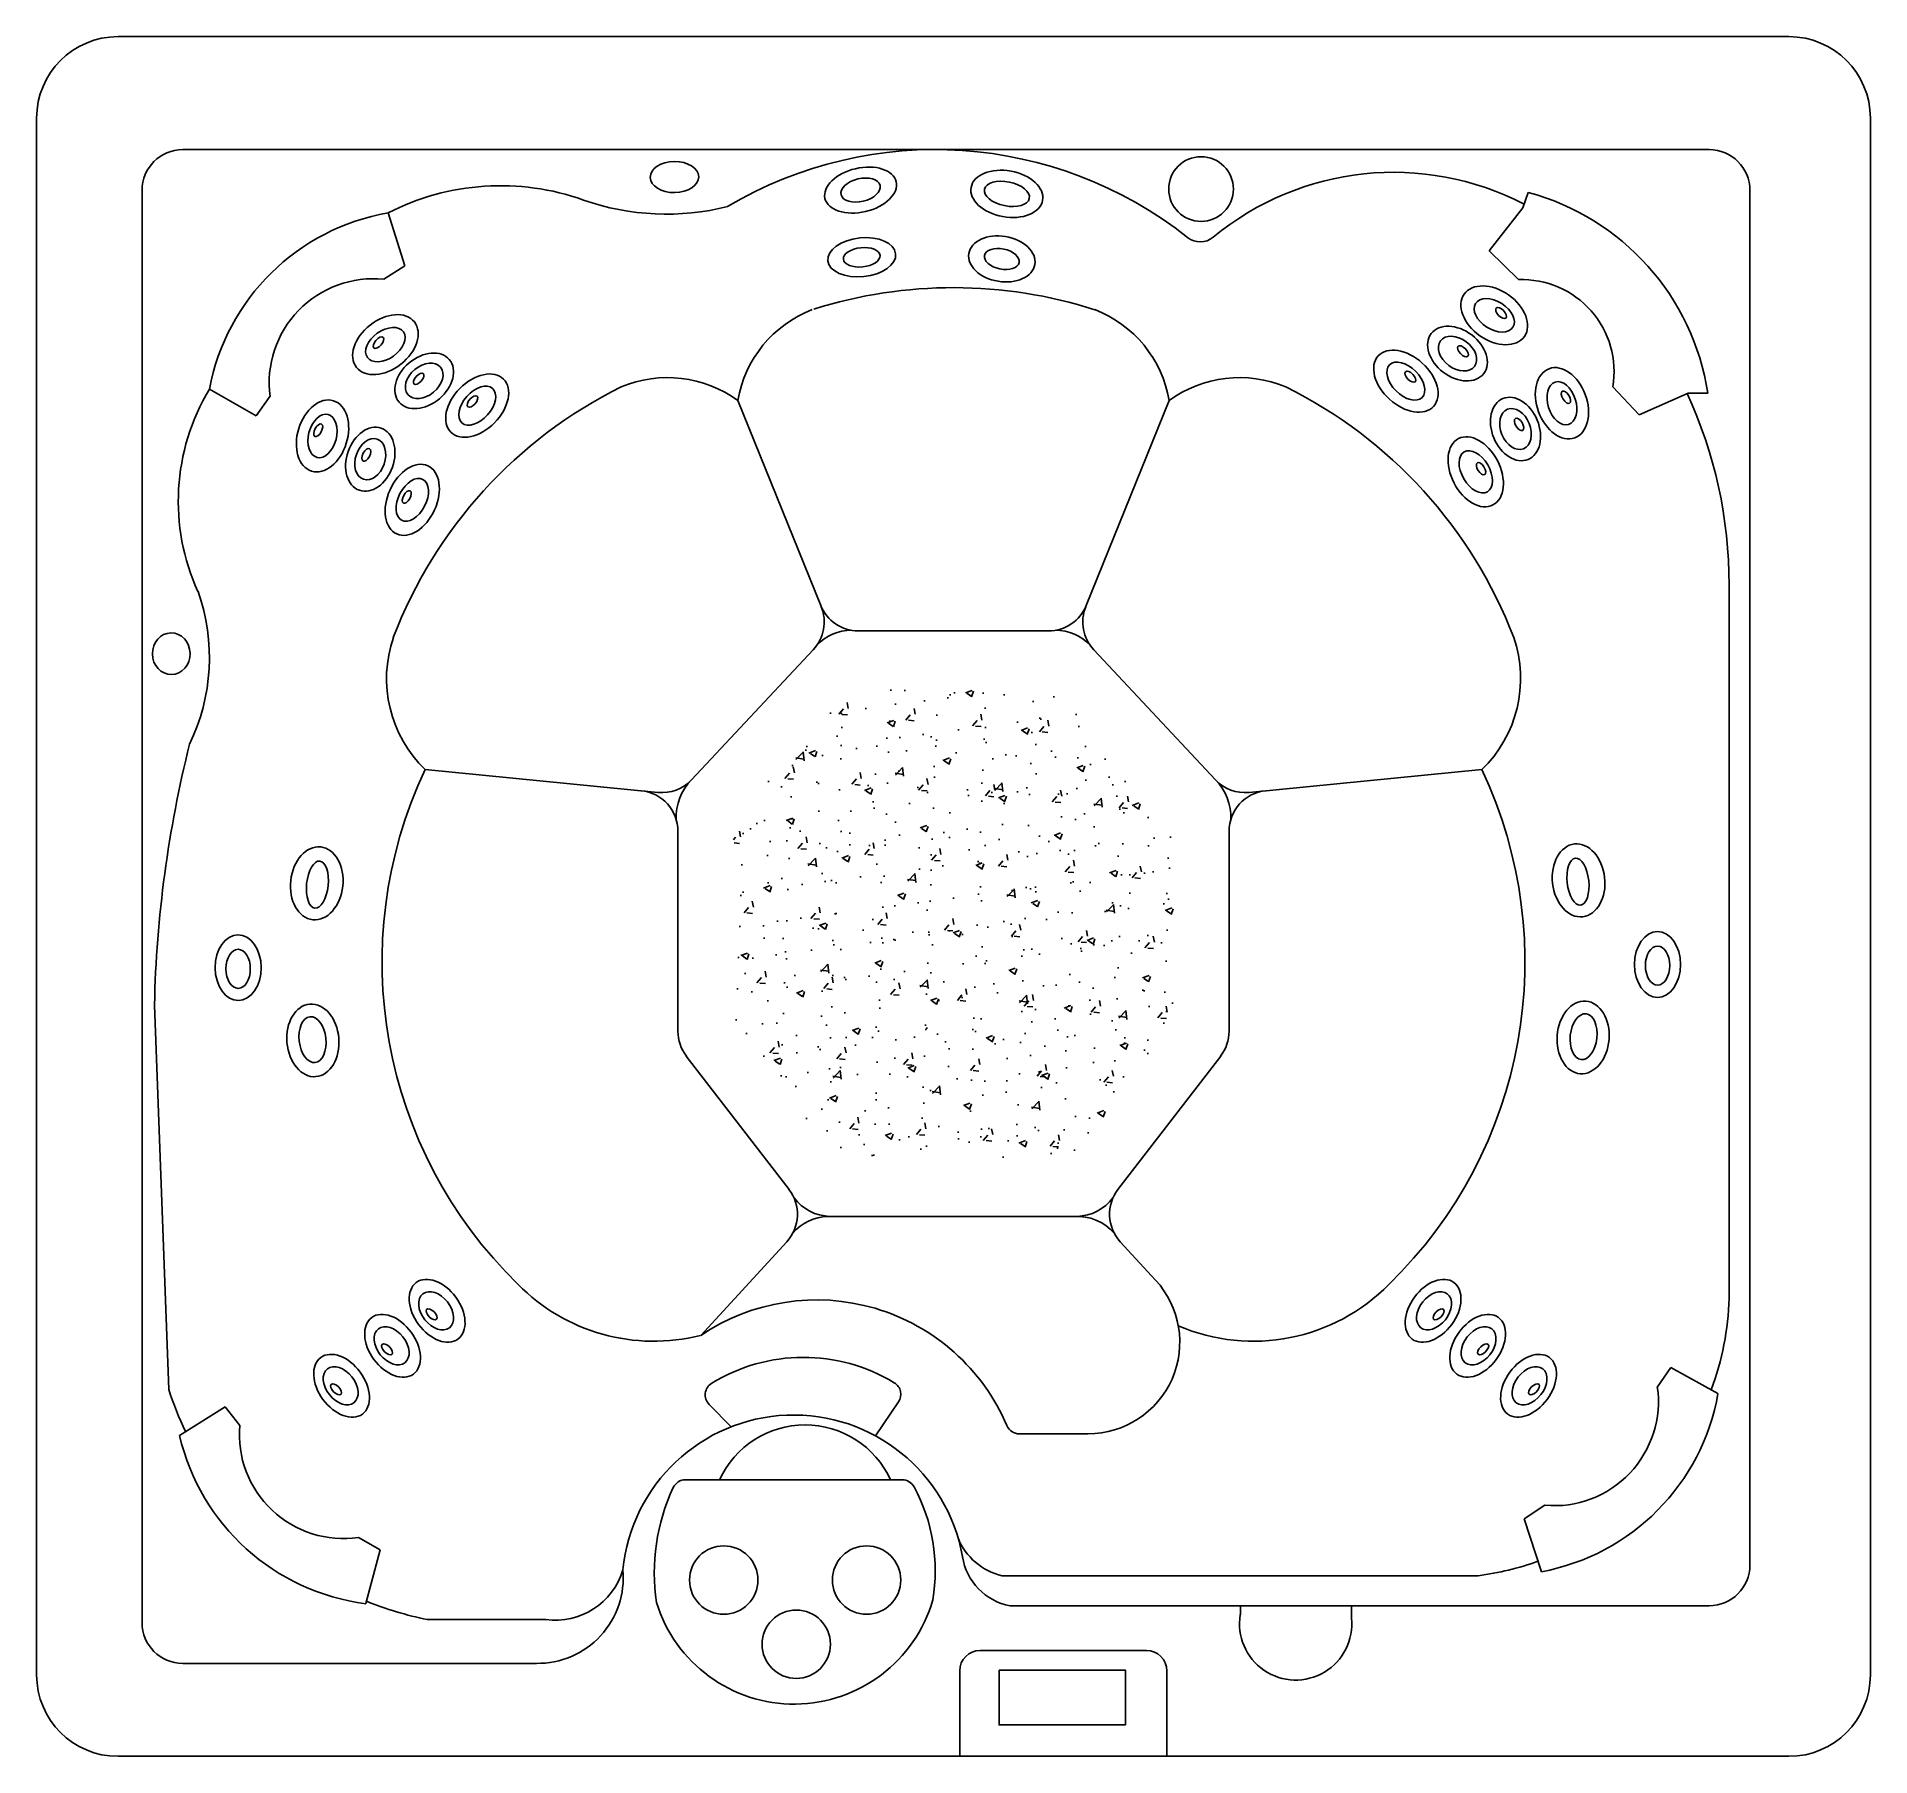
# Model space of a CAD drawing. Header units: metres. Extents: x -0.09 to 1.91, y 0 to 1.88.
import ezdxf

# ---------------------------------------------------------------- set-up
doc = ezdxf.new("R2010")
doc.units = ezdxf.units.M
for name, color, linetype in [('Accesories', 8, 'Continuous'), ('External', 7, 'Continuous'), ('Floor', 8, 'Continuous'), ('Inner 1', 5, 'Continuous'), ('Inner 2', 150, 'Continuous'), ('Inner 3', 140, 'Continuous')]:
    doc.layers.add(name, color=color, linetype=linetype)

msp = doc.modelspace()

# ---------------------------------------------------------------- hatches: boundary and pattern name
at = {"layer": 'Floor'}
h = msp.add_hatch(dxfattribs=at)
h.set_pattern_fill('AR-CONC', color=256, scale=0.0004, style=0)
h.set_pattern_definition([(50, (1032.46191, -36.26508), (0.0728738676, -0.0063756342), [0.00762, -0.08382]), (355, (1032.46191, -36.26508), (-0.0140971304, 0.076422657), [0.006096, -0.067056]), (100.451, (1032.46798, -36.26561), (0.0587770007, 0.070046675), [0.006476, -0.071236]), (46.1842, (1032.46191, -36.24476), (0.108431616, -0.016816931), [0.01143, -0.12573]), (96.6356, (1032.47095, -36.24616), (0.094961694, 0.098970222), [0.009714, -0.106854]), (351.184, (1032.46191, -36.24476), (0.094961842, 0.098970047), [0.009144, -0.100584]), (21, (1032.47207, -36.24984), (0.060645952, -0.0409062074), [0.00762, -0.08382]), (326, (1032.47207, -36.24984), (0.0247208113, 0.0736751864), [0.006096, -0.067056]), (71.4514, (1032.477124, -36.25325), (0.0853665963, 0.032769143), [0.006476, -0.071236]), (37.5, (1032.46191, -36.26508), (0.0012354413, 0.03382201555), [0, -0.0662432, 0, -0.068072, 0, -0.06731]), (7.5, (1032.46191, -36.26508), (0.026727865, 0.0400722299), [0, -0.0388112, 0, -0.0647192, 0, -0.025654]), (327.5, (1032.439254, -36.26508), (0.0542362381, -0.0022914976), [0, -0.0254, 0, -0.079248, 0, -0.105156]), (317.5, (1032.429094, -36.26508), (0.0592516726, 0.0101705964), [0, -0.03302, 0, -0.0526288, 0, -0.074676])])
h.paths.add_polyline_path([(1.151, 1.0056, 0.190327), (1.1376, 1.0397), (1.0333, 1.1511, 0.207526), (0.9968, 1.167), (0.8256, 1.167, 0.207526), (0.7891, 1.1511), (0.6849, 1.0397, 0.190327), (0.6714, 1.0056), (0.6714, 0.8136, 0.165466), (0.6817, 0.7831), (0.7695, 0.6691, 0.232792), (0.8091, 0.6496), (1.0133, 0.6496, 0.232792), (1.0529, 0.6691), (1.1407, 0.7831, 0.165466), (1.151, 0.8136)])

# ---------------------------------------------------------------- linework, layer by layer
at = {"layer": 'Accesories'}
for p, q in [((0.619, 0.3017), (0.8552, 0.3017)), ((1.2241, 0.1545), (1.2241, 0.1642)), ((1.3452, 0.1508), (1.3452, 0.1642)), ((1.1217, 0.1155), (0.9402, 0.1155)), ((0.9181, 0.0933), (0.9181, 0)), ((1.1439, 0), (1.1439, 0.0933))]:
    msp.add_line(p, q, dxfattribs=at)
msp.add_lwpolyline([(0.961, 0.0941), (1.0987, 0.0941), (1.0987, 0.0343), (0.961, 0.0343)], close=True, dxfattribs=at)
for centre, radius in [((1.1812, 1.7096), 0.0353), ((0.6606, 0.1923), 0.0373), ((0.8164, 0.1923), 0.0373), ((0.7397, 0.1223), 0.0373)]:
    msp.add_circle(centre, radius, dxfattribs=at)
for centre, radius, start, end in [((0.7493, 0.2592), 0.1024, 24.5552, 155.4448), ((0.619, 0.2869), 0.0148, 90, 154.9631), ((0.8552, 0.2869), 0.0148, 28.1729, 90), ((0.8056, 0.1998), 0.2208, 154.9631, 188.3315), ((0.6973, 0.2023), 0.194, 350.6002, 28.1729), ((0.7375, 0.2143), 0.1573, 197.1894, 343.9014), ((1.2844, 0.1444), 0.0612, 170.4651, 5.9937), ((0.9402, 0.0933), 0.0222, 90, 180), ((1.1217, 0.0933), 0.0222, 0, 90)]:
    msp.add_arc(centre, radius, start, end, dxfattribs=at)
for centre, major_axis, ratio in [((0.6069, 1.7227), (0.0264, 0.0003), 0.642405), ((0.8099, 1.7085), (0.0389, 0.0091), 0.600565), ((0.8099, 1.7085), (0.0213, 0.0051), 0.570221), ((0.9694, 1.7044), (0.039, -0.0071), 0.636518), ((0.9694, 1.7044), (0.0245, -0.005), 0.525994), ((0.9639, 1.6334), (0.036, -0.006), 0.678526), ((0.8111, 1.6352), (0.037, 0.0038), 0.569599), ((0.8111, 1.6352), (-0.02, -0.002), 0.521549), ((0.9639, 1.6334), (-0.0189, 0.0039), 0.572429), ((1.501, 1.5719), (0.0329, -0.0231), 0.676104), ((1.501, 1.5719), (0.0204, -0.0129), 0.630036), ((1.5085, 1.5744), (-0.00529, 0.00551), 0.491419), ((1.4609, 1.5301), (0.0286, -0.0218), 0.712678), ((1.4609, 1.5301), (0.0186, -0.0139), 0.692424), ((1.4046, 1.5001), (-0.0302, 0.0275), 0.652539), ((1.4046, 1.5001), (0.0177, -0.0178), 0.601262), ((1.4668, 1.5327), (-0.00529, 0.00551), 0.491419), ((1.4095, 1.5049), (-0.00529, 0.00551), 0.491419), ((0.223, 1.4403), (0.0119, 0.0384), 0.676104), ((0.223, 1.4403), (0.006, 0.0234), 0.630036), ((0.2183, 1.4466), (-0.00362, -0.00672), 0.491419), ((0.2751, 1.4149), (0.0119, 0.0339), 0.712678), ((0.2751, 1.4149), (0.0075, 0.0219), 0.692424), ((0.2708, 1.4197), (-0.00362, -0.00672), 0.491419), ((0.3209, 1.3706), (-0.0169, -0.0372), 0.652539), ((0.3209, 1.3706), (0.0116, 0.0223), 0.601262), ((0.3149, 1.3737), (-0.00362, -0.00672), 0.491419), ((0.058, 1.2028), (-0.0003, 0.0227), 0.904755), ((1.593, 0.9555), (0.0045, -0.0397), 0.715425), ((1.5923, 0.9541), (0.0028, -0.0257), 0.455749), ((1.6791, 0.8638), (0, 0.0359), 0.699654), ((1.6791, 0.8626), (0, 0.0213), 0.622904), ((1.5979, 0.7842), (0.0031, 0.0396), 0.713782), ((1.5984, 0.785), (0.0027, 0.025), 0.579937), ((1.4343, 0.486), (-0.0227, -0.0309), 0.656176), ((1.4353, 0.486), (0.0145, 0.0185), 0.667879), ((0.342, 0.4822), (0.00542, -0.00538), 0.491419), ((1.4829, 0.4478), (-0.0227, -0.0309), 0.656176), ((1.4839, 0.4478), (0.0145, 0.0185), 0.667879), ((0.2934, 0.444), (0.00542, -0.00538), 0.491419), ((1.5384, 0.4042), (-0.0227, -0.0309), 0.656176), ((1.5395, 0.4042), (0.0145, 0.0185), 0.667879), ((0.2378, 0.4004), (0.00542, -0.00538), 0.491419)]:
    msp.add_ellipse(centre, major_axis=major_axis, ratio=ratio, dxfattribs=at)
at = {"layer": 'Accesories', "extrusion": (0, 0, -1)}
for centre, major_axis, ratio in [((0.2916, 1.5399), (-0.0316, -0.0248), 0.676104), ((0.2916, 1.5399), (-0.0197, -0.014), 0.630036), ((0.2841, 1.5421), (0.00499, 0.00578), 0.491419), ((0.3339, 1.5004), (-0.0274, -0.0232), 0.712678), ((0.3339, 1.5004), (-0.0178, -0.0149), 0.692424), ((0.3279, 1.5026), (0.00499, 0.00578), 0.491419), ((0.3917, 1.4734), (0.0287, 0.029), 0.652539), ((1.5748, 1.476), (-0.0139, 0.0377), 0.676104), ((1.5748, 1.476), (-0.0073, 0.0231), 0.630036), ((0.3917, 1.4734), (-0.0167, -0.0188), 0.601262), ((0.3866, 1.4779), (0.00499, 0.00578), 0.491419), ((1.5242, 1.4479), (-0.0137, 0.0332), 0.712678), ((1.5792, 1.4825), (0.00397, -0.00652), 0.491419), ((1.5242, 1.4479), (-0.0087, 0.0215), 0.692424), ((1.5281, 1.4529), (0.00397, -0.00652), 0.491419), ((1.4808, 1.4012), (0.0188, -0.0362), 0.652539), ((1.4808, 1.4012), (-0.0127, 0.0217), 0.601262), ((1.4866, 1.4046), (0.00397, -0.00652), 0.491419), ((0.2167, 0.9523), (-0.0043, -0.0397), 0.715425), ((0.2174, 0.9509), (-0.0027, -0.0257), 0.455749), ((0.131, 0.8603), (-0.0002, 0.0359), 0.699654), ((0.131, 0.859), (-0.0001, 0.0213), 0.622904), ((0.2125, 0.781), (-0.0033, 0.0396), 0.713782), ((0.2121, 0.7818), (-0.0028, 0.025), 0.579937), ((0.348, 0.486), (0.0227, -0.0309), 0.656176), ((0.3469, 0.486), (-0.0145, 0.0185), 0.667879), ((0.2994, 0.4478), (0.0227, -0.0309), 0.656176), ((1.4403, 0.4822), (-0.00542, -0.00538), 0.491419), ((0.2984, 0.4478), (-0.0145, 0.0185), 0.667879), ((0.2438, 0.4042), (0.0227, -0.0309), 0.656176), ((1.4889, 0.444), (-0.00542, -0.00538), 0.491419), ((0.2428, 0.4042), (-0.0145, 0.0185), 0.667879), ((1.5444, 0.4004), (-0.00542, -0.00538), 0.491419)]:
    msp.add_ellipse(centre, major_axis=major_axis, ratio=ratio, dxfattribs=at)
at = {"layer": 'External'}
for p, q in [((0, 1.8759), (1.8224, 1.8759)), ((-0.0888, 0.0888), (-0.0888, 1.7871)), ((1.9112, 1.7871), (1.9112, 0.0888)), ((1.8224, 0), (0, 0))]:
    msp.add_line(p, q, dxfattribs=at)
for centre, start, end in [((0, 1.7871), 90, 180), ((1.8224, 1.7871), 0, 90), ((0, 0.0888), 180, 270), ((1.8224, 0.0888), 270, 0)]:
    msp.add_arc(centre, 0.0888, start, end, dxfattribs=at)
at = {"layer": 'Inner 1'}
for p, q in [((0.0706, 1.7527), (1.7354, 1.7527)), ((0.0262, 0.1457), (0.0262, 1.7083)), ((1.7798, 1.7083), (1.7798, 0.2086)), ((0.6447, 0.3839), (0.6687, 0.3594)), ((0.8512, 0.3866), (0.8262, 0.3495)), ((1.7354, 0.1642), (0.9731, 0.1642)), ((0.4562, 0.1014), (0.0706, 0.1014))]:
    msp.add_line(p, q, dxfattribs=at)
for centre, radius, start, end in [((0.0706, 1.7083), 0.0444, 90, 180), ((1.7354, 1.7083), 0.0444, 0, 90), ((1.2572, 1.2777), 0.5, 0, 24.7178), ((0.7476, 0.244), 0.1912, 58.8208, 121.5804), ((0.6552, 0.3943), 0.0148, 121.5804, 224.4492), ((0.839, 0.3949), 0.0148, 325.9829, 58.8208), ((0.7368, 0.1852), 0.1871, 10.0448, 174.3936), ((0.4577, 0.1947), 0.0933, 269.1093, 5.385), ((0.9853, 0.2282), 0.0652, 189.1807, 259.1847), ((1.7354, 0.2086), 0.0444, 270, 0), ((0.0706, 0.1457), 0.0444, 180, 270)]:
    msp.add_arc(centre, radius, start, end, dxfattribs=at)
at = {"layer": 'Inner 2'}
for p, q in [((1.5379, 1.7059), (1.5323, 1.689)), ((0.3127, 1.6257), (0.2945, 1.6836)), ((1.5323, 1.689), (1.4953, 1.6424)), ((1.4953, 1.6424), (1.5275, 1.6109)), ((0.3127, 1.6257), (0.2897, 1.6112)), ((0.0997, 1.4914), (0.1507, 1.4624)), ((0.1507, 1.4624), (0.1657, 1.4833)), ((1.6592, 1.4635), (1.6304, 1.4939)), ((1.6592, 1.4635), (1.7124, 1.4868)), ((1.7124, 1.4868), (1.7339, 1.4868)), ((1.7572, 0.4997), (1.7572, 1.2777)), ((0.0397, 0.8195), (0.0553, 0.4)), ((1.6937, 0.4243), (1.6789, 0.4032)), ((1.745, 0.3959), (1.6937, 0.4243)), ((0.0671, 0.35), (0.1168, 0.3813)), ((0.1168, 0.3813), (0.1327, 0.361)), ((1.5336, 0.2592), (1.5563, 0.2738)), ((1.5336, 0.2592), (1.5524, 0.2014)), ((0.2858, 0.2253), (0.2623, 0.2387)), ((0.2858, 0.2253), (0.2703, 0.1666)), ((1.4836, 0.197), (0.9643, 0.197)), ((0.3373, 0.1492), (0.4666, 0.1492))]:
    msp.add_line(p, q, dxfattribs=at)
for centre, radius, start, end in [((0.8911, 1.3095), 0.4432, 51.5883, 120.6993), ((1.3912, 1.4192), 0.3087, 62.5149, 129.6018), ((0.4173, 1.4446), 0.2687, 70.3547, 117.188), ((1.4679, 1.4462), 0.2691, 8.6838, 74.9119), ((0.3353, 1.4474), 0.2397, 99.7947, 169.4365), ((0.5981, 1.9571), 0.2748, 250.7859, 284.0693), ((1.1803, 1.6742), 0.0222, 231.5883, 309.6018), ((0.2785, 1.4981), 0.1137, 84.2998, 187.4896), ((1.5312, 1.5104), 0.1005, 350.5298, 92.1356), ((0.3031, 1.3691), 0.2374, 148.9858, 204.551), ((-0.1171, 1.1983), 0.2167, 334.1885, 19.4489), ((1.3278, 0.791), 1.2884, 165.941, 178.732), ((1.4422, 0.5095), 0.3152, 339.6627, 358.2166), ((1.5663, 0.3871), 0.1137, 264.9521, 8.1419), ((0.412, 0.5172), 0.3755, 198.1875, 205.7238), ((1.5089, 0.4371), 0.2397, 280.4469, 350.0888), ((0.246, 0.3512), 0.1137, 175.0447, 278.2345), ((0.3005, 0.4043), 0.2397, 193.0978, 262.7396), ((0.9796, 0.2636), 0.0683, 201.709, 257.0323), ((0.4768, 0.2255), 0.077, 262.3367, 343.3761), ((1.4422, 0.5095), 0.3152, 277.5515, 289.747), ((0.412, 0.5172), 0.3755, 247.9326, 258.5196)]:
    msp.add_arc(centre, radius, start, end, dxfattribs=at)
at = {"layer": 'Inner 3'}
for p, q in [((0.7664, 1.2555), (0.676, 1.4788)), ((1.056, 1.2555), (1.1464, 1.4788)), ((0.8075, 1.2277), (1.0149, 1.2277)), ((0.6256, 1.0653), (0.7582, 1.207)), ((1.1968, 1.0653), (1.0642, 1.207)), ((0.5888, 1.0514), (0.335, 1.0763)), ((1.2336, 1.0514), (1.4874, 1.0763)), ((0.6106, 0.791), (0.6106, 1.0091)), ((1.2118, 0.791), (1.2118, 1.0091)), ((0.7318, 0.6184), (0.6198, 0.7639)), ((1.0906, 0.6184), (1.2026, 0.7639)), ((1.0425, 0.5888), (0.7741, 0.5888)), ((0.7293, 0.5613), (0.6355, 0.4592)), ((1.0931, 0.5613), (1.1316, 0.5194)), ((1.058, 0.3518), (0.9831, 0.3518))]:
    msp.add_line(p, q, dxfattribs=at)
for centre, radius, start, end in [((0.9111, 1.0956), 0.5065, 72.2709, 107.5059), ((0.8038, 1.4571), 0.1297, 111.1227, 170.3461), ((1.0186, 1.4571), 0.1297, 9.6539, 68.8773), ((0.5993, 1.3743), 0.1297, 53.7075, 112.931), ((1.2231, 1.3743), 0.1297, 67.069, 126.2925), ((0.7734, 1.0398), 0.5065, 116.3246, 159.1013), ((1.049, 1.0398), 0.5065, 20.8987, 63.6754), ((0.7258, 1.2374), 0.0444, 316.8958, 22.0268), ((0.8075, 1.2721), 0.0444, 202.0268, 270), ((1.0149, 1.2721), 0.0444, 270, 337.9732), ((1.0966, 1.2374), 0.0444, 157.9732, 223.1042), ((0.4307, 1.1757), 0.1379, 161.0692, 226.0839), ((0.7995, 1.1777), 0.0506, 89.4004, 137.4064), ((1.0229, 1.1777), 0.0506, 42.5936, 90.5996), ((1.3918, 1.1757), 0.1379, 313.9161, 18.9308), ((0.7788, 0.8665), 0.4909, 154.6903, 225.741), ((0.5932, 1.0956), 0.0444, 264.3987, 316.8958), ((0.6667, 1.0242), 0.0581, 135.0976, 182.0922), ((1.1557, 1.0242), 0.0581, 357.9078, 44.9024), ((1.2292, 1.0956), 0.0444, 223.1042, 275.6013), ((1.0436, 0.8665), 0.4909, 314.259, 25.3097), ((0.5662, 1.0091), 0.0444, 0, 84.3987), ((1.2562, 1.0091), 0.0444, 95.6013, 180), ((0.655, 0.791), 0.0444, 180, 217.5816), ((1.1674, 0.791), 0.0444, 322.4184, 0), ((0.6966, 0.5914), 0.0444, 317.435, 37.5816), ((0.7779, 0.6395), 0.0506, 216.7179, 268.3545), ((1.0445, 0.6395), 0.0506, 271.6455, 323.2821), ((1.1258, 0.5914), 0.0444, 142.4184, 222.565), ((0.7759, 0.5357), 0.0532, 91.9881, 138.6808), ((1.0462, 0.5352), 0.0537, 41.4319, 93.9324), ((0.5843, 0.6605), 0.2077, 224.4969, 284.2503), ((1.058, 0.4518), 0.1, 270, 42.565), ((1.2381, 0.6605), 0.2077, 246.8409, 315.5031), ((0.7619, 0.2723), 0.2256, 23.0732, 124.0913), ((0.9831, 0.3665), 0.0148, 203.0732, 270)]:
    msp.add_arc(centre, radius, start, end, dxfattribs=at)

doc.saveas('drawing.dxf')
